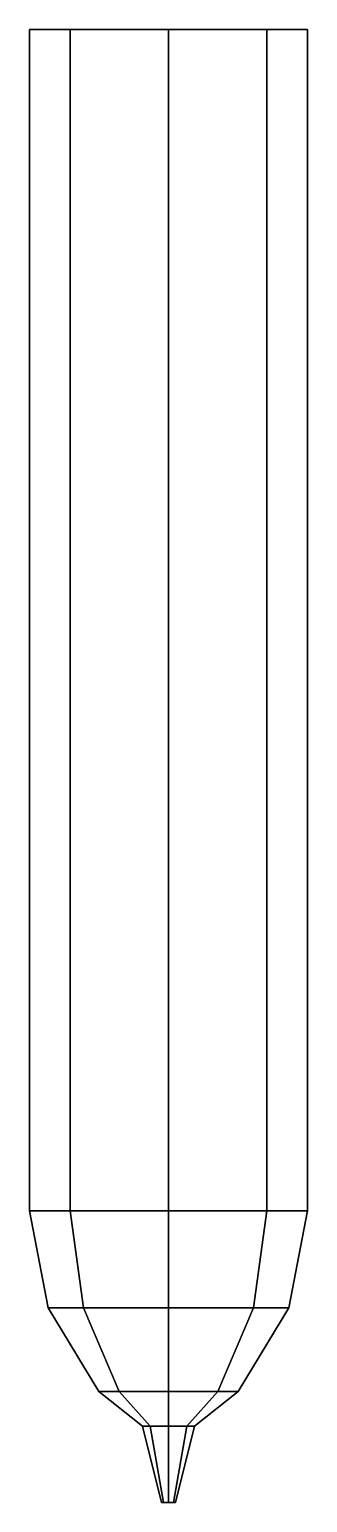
# Model space of a CAD drawing. Extents: x -0.09 to 0.11, y -0.53 to 0.53.
import ezdxf

# ---------------------------------------------------------------- set-up
doc = ezdxf.new("R2010")
doc.units = 0
doc.layers.add('ROCKET', color=3, linetype='CONTINUOUS')

msp = doc.modelspace()

# ---------------------------------------------------------------- linework, layer by layer
at = {"layer": 'ROCKET'}
for points in [[(0.11, 0.53), (-0.0607, 0.53, -0.0707), (-0.09, 0.53), (0.0807, 0.53, 0.0707)], [(0.0807, 0.53, 0.0707), (-0.09, 0.53), (-0.0607, 0.53, 0.0707), (0.01, 0.53, 0.1)], [(-0.09, 0.53), (-0.0607, 0.53, -0.0707), (-0.0607, -0.32, -0.0707), (-0.09, -0.32)], [(-0.0607, 0.53, 0.0707), (-0.09, 0.53), (-0.09, -0.32), (-0.0607, -0.32, 0.0707)], [(0.0807, 0.53, -0.0707), (0.01, 0.53, -0.1), (-0.0607, 0.53, -0.0707), (0.11, 0.53)], [(-0.0607, 0.53, -0.0707), (0.01, 0.53, -0.1), (0.01, -0.32, -0.1), (-0.0607, -0.32, -0.0707)], [(0.01, 0.53, 0.1), (-0.0607, 0.53, 0.0707), (-0.0607, -0.32, 0.0707), (0.01, -0.32, 0.1)], [(0.01, 0.53, -0.1), (0.0807, 0.53, -0.0707), (0.0807, -0.32, -0.0707), (0.01, -0.32, -0.1)], [(0.0807, 0.53, 0.0707), (0.01, 0.53, 0.1), (0.01, -0.32, 0.1), (0.0807, -0.32, 0.0707)], [(0.0807, 0.53, -0.0707), (0.11, 0.53), (0.11, -0.32), (0.0807, -0.32, -0.0707)], [(0.11, 0.53), (0.0807, 0.53, 0.0707), (0.0807, -0.32, 0.0707), (0.11, -0.32)], [(-0.0512, -0.39, 0.0612), (-0.0607, -0.32, 0.0707), (-0.09, -0.32), (-0.0766, -0.39)], [(-0.0766, -0.39), (-0.09, -0.32), (-0.0607, -0.32, -0.0707), (-0.0512, -0.39, -0.0612)], [(0.01, -0.39, 0.0866), (0.01, -0.32, 0.1), (-0.0607, -0.32, 0.0707), (-0.0512, -0.39, 0.0612)], [(-0.0512, -0.39, -0.0612), (-0.0607, -0.32, -0.0707), (0.01, -0.32, -0.1), (0.01, -0.39, -0.0866)], [(0.0712, -0.39, 0.0612), (0.0807, -0.32, 0.0707), (0.01, -0.32, 0.1), (0.01, -0.39, 0.0866)], [(0.01, -0.39, -0.0866), (0.01, -0.32, -0.1), (0.0807, -0.32, -0.0707), (0.0712, -0.39, -0.0612)], [(0.0966, -0.39), (0.11, -0.32), (0.0807, -0.32, 0.0707), (0.0712, -0.39, 0.0612)], [(0.0712, -0.39, -0.0612), (0.0807, -0.32, -0.0707), (0.11, -0.32), (0.0966, -0.39)], [(-0.0254, -0.45, 0.0354), (-0.0512, -0.39, 0.0612), (-0.0766, -0.39), (-0.04, -0.45)], [(-0.04, -0.45), (-0.0766, -0.39), (-0.0512, -0.39, -0.0612), (-0.0254, -0.45, -0.0354)], [(0.01, -0.45, 0.05), (0.01, -0.39, 0.0866), (-0.0512, -0.39, 0.0612), (-0.0254, -0.45, 0.0354)], [(-0.0254, -0.45, -0.0354), (-0.0512, -0.39, -0.0612), (0.01, -0.39, -0.0866), (0.01, -0.45, -0.05)], [(0.0454, -0.45, 0.0354), (0.0712, -0.39, 0.0612), (0.01, -0.39, 0.0866), (0.01, -0.45, 0.05)], [(0.01, -0.45, -0.05), (0.01, -0.39, -0.0866), (0.0712, -0.39, -0.0612), (0.0454, -0.45, -0.0354)], [(0.06, -0.45), (0.0966, -0.39), (0.0712, -0.39, 0.0612), (0.0454, -0.45, 0.0354)], [(0.0454, -0.45, -0.0354), (0.0712, -0.39, -0.0612), (0.0966, -0.39), (0.06, -0.45)], [(-0.0087, -0.475), (-0.04, -0.45), (-0.0254, -0.45, -0.0354), (-0.0033, -0.475, -0.0133)], [(-0.0033, -0.475, 0.0133), (-0.0254, -0.45, 0.0354), (-0.04, -0.45), (-0.0087, -0.475)], [(-0.0033, -0.475, -0.0133), (-0.0254, -0.45, -0.0354), (0.01, -0.45, -0.05), (0.01, -0.475, -0.0187)], [(0.01, -0.475, 0.0187), (0.01, -0.45, 0.05), (-0.0254, -0.45, 0.0354), (-0.0033, -0.475, 0.0133)], [(0.0233, -0.475, 0.0133), (0.0454, -0.45, 0.0354), (0.01, -0.45, 0.05), (0.01, -0.475, 0.0187)], [(0.01, -0.475, -0.0187), (0.01, -0.45, -0.05), (0.0454, -0.45, -0.0354), (0.0233, -0.475, -0.0133)], [(0.0287, -0.475), (0.06, -0.45), (0.0454, -0.45, 0.0354), (0.0233, -0.475, 0.0133)], [(0.0233, -0.475, -0.0133), (0.0454, -0.45, -0.0354), (0.06, -0.45), (0.0287, -0.475)], [(-0.0087, -0.475), (-0.0033, -0.475, -0.0133), (0.0065, -0.53, -0.0035), (0.005, -0.53)], [(-0.0033, -0.475, 0.0133), (-0.0087, -0.475), (0.005, -0.53), (0.0065, -0.53, 0.0035)], [(-0.0033, -0.475, -0.0133), (0.01, -0.475, -0.0187), (0.01, -0.53, -0.005), (0.0065, -0.53, -0.0035)], [(0.01, -0.475, 0.0187), (-0.0033, -0.475, 0.0133), (0.0065, -0.53, 0.0035), (0.01, -0.53, 0.005)], [(0.01, -0.475, -0.0187), (0.0233, -0.475, -0.0133), (0.0135, -0.53, -0.0035), (0.01, -0.53, -0.005)], [(0.0233, -0.475, 0.0133), (0.01, -0.475, 0.0187), (0.01, -0.53, 0.005), (0.0135, -0.53, 0.0035)], [(0.0233, -0.475, -0.0133), (0.0287, -0.475), (0.015, -0.53), (0.0135, -0.53, -0.0035)], [(0.0287, -0.475), (0.0233, -0.475, 0.0133), (0.0135, -0.53, 0.0035), (0.015, -0.53)], [(0.01, -0.53, 0.005), (0.0065, -0.53, 0.0035), (0.005, -0.53), (0.0135, -0.53, 0.0035)], [(0.0135, -0.53, 0.0035), (0.005, -0.53), (0.0065, -0.53, -0.0035), (0.015, -0.53)], [(0.015, -0.53), (0.0065, -0.53, -0.0035), (0.01, -0.53, -0.005), (0.0135, -0.53, -0.0035)]]:
    msp.add_3dface(points, dxfattribs=at)

doc.saveas('drawing.dxf')
